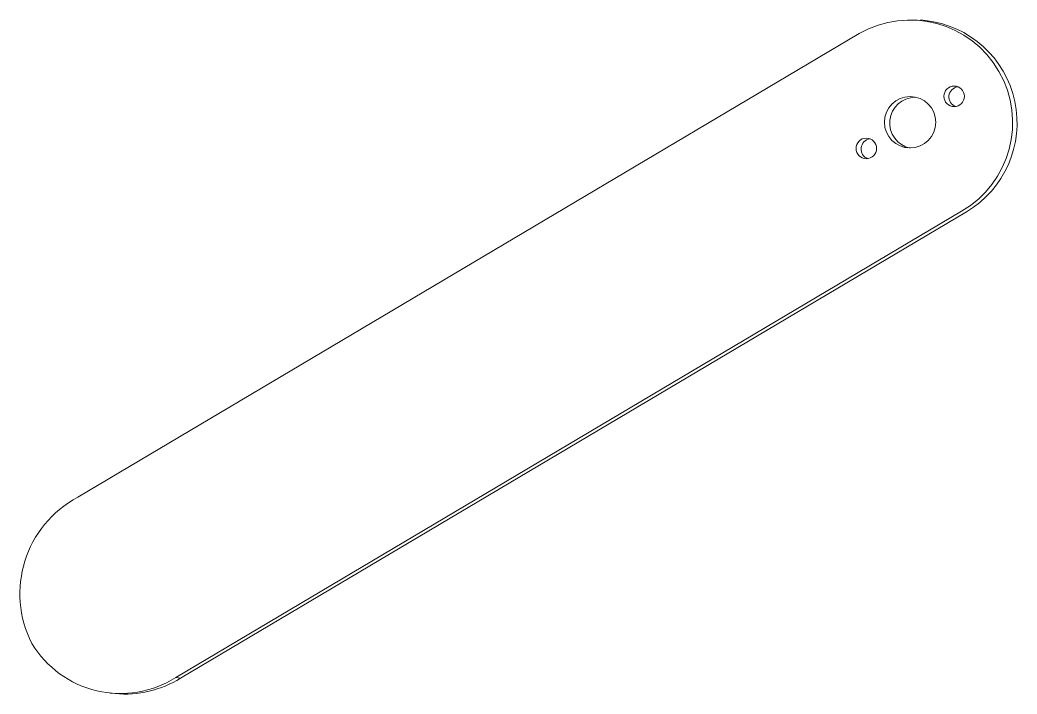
# Model space of a CAD drawing. Header units: millimetres. Extents: x -80 to 16.8, y -52.4 to 13.
import ezdxf

# ---------------------------------------------------------------- set-up
doc = ezdxf.new("R2010")
doc.units = ezdxf.units.MM

msp = doc.modelspace()

# ---------------------------------------------------------------- linework, layer by layer
at = {"color": 7, "linetype": 'Continuous', "lineweight": 15}
for p, q in [((7.933, 12.955), (7.461, 13.003)), ((1.493, 11.677), (-74.384, -33.32)), ((-64.884, -50.836), (11.442, -5.573)), ((-64.411, -50.883), (11.915, -5.62)), ((-64.884, -50.836), (-64.411, -50.883)), ((-71.234, -52.333), (-70.761, -52.38))]:
    msp.add_line(p, q, dxfattribs=at)
for centre, radius in [((10.723, 5.589), 0.996), ((6.445, 3.072), 2.489), ((2.193, 0.53), 0.996)]:
    msp.add_circle(centre, radius, dxfattribs=at)
for centre, radius, start, end in [((6.444, 3.039), 9.957, 300.13048, 119.82432), ((6.817, 3.002), 10.016, 300.59762, 83.59753), ((11.218, 5.533), 1.002, 98.75365, 249.84235), ((6.967, 3.002), 2.502, 90.35926, 258.23674), ((2.687, 0.474), 1.002, 98.75365, 249.84235), ((-69.393, -42.689), 10.616, 118.04564, 207.1652), ((-70.238, -42.321), 10.058, 211.22949, 302.1633), ((-69.769, -42.375), 10.054, 264.33344, 302.20034)]:
    msp.add_arc(centre, radius, start, end, dxfattribs=at)

doc.saveas('drawing.dxf')
